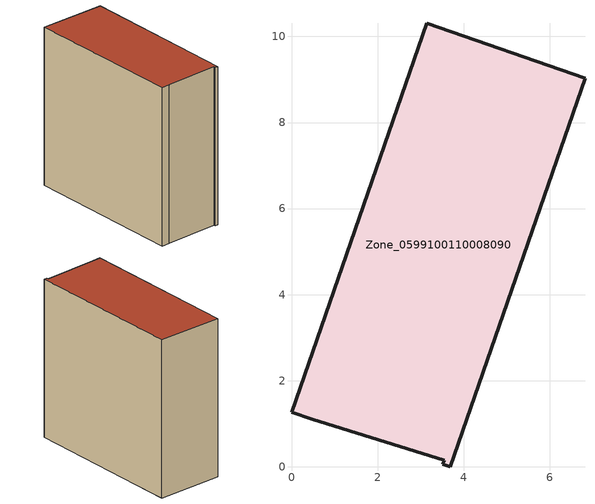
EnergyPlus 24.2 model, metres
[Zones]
Zone_0599100110008090
 floor ground (C_G): 3.68,0 3.52,0.06 3.55,0.15 0.49,1.11 0,1.26 3.14,10.31 6.82,9.03 z0
 wall outside (C_F): 3.68,0 6.82,9.03 3.14,10.31 0,1.26 0.49,1.11 3.55,0.15 3.52,0.06 3.68,0 z0:9.33
 roof outside (C_R): 3.52,0.06 3.68,0 6.82,9.03 3.14,10.31 0,1.26 0.49,1.11 3.55,0.15 z9.33
[BUILDING]
Pand.0599100110008090: North Axis=0; Terrain=City; Loads Convergence Tolerance Value=0.04; Temperature Convergence Tolerance Value=0.4; Solar Distribution=FullExterior; Maximum Number of Warmup Days=25; Minimum Number of Warmup Days=1
[Site:Location]
Rotterdam.The.Hague.AP_ZH_NLD Design_Conditions: Latitude=51.96; Longitude=4.45; Time Zone=1; Elevation=-4.5
[SITE:GROUNDTEMPERATURE:BUILDINGSURFACE]
18, 18, 18, 18, 18, 18, 18, 18, 18, 18, 18, 18
[MATERIAL] Thermal Absorptance=0.9; Solar Absorptance=0.7; Visible Absorptance=0.7
Name | Roughness | Thickness | Conductivity | Density | Specific Heat
G.TI.2015-2018 | MediumSmooth | 0.15 | 0.0428571 | 540 | 1210
F.TI.2015-2018 | Rough | 0.3 | 0.0666667 | 1920 | 840
R.TI.2015-2018 | MediumRough | 0.2 | 0.0333333 | 1500 | 1000
[CONSTRUCTION]
C_G: G.TI.2015-2018
C_F: F.TI.2015-2018
C_R: R.TI.2015-2018
[ZONE]
Zone_0599100110008090: Type=1; Multiplier=1; Ceiling Height=Autocalculate; Volume=Autocalculate; Floor Area=autocalculate; Part of Total Floor Area=Yes
[ZONEINFILTRATION:DESIGNFLOWRATE]
Infil_Zone_0599100110008090: Zone or ZoneList or Space or SpaceList=Zone_0599100110008090; Schedule=AlwaysOn; Design Flow Rate Calculation Method=Flow/Area; Flow Rate per Floor Area=0.0015; Constant Term Coefficient=1; Temperature Term Coefficient=0; Velocity Term Coefficient=0; Velocity Squared Term Coefficient=0
[HVACTEMPLATE:ZONE:IDEALLOADSAIRSYSTEM]
Zone_0599100110008090: Maximum Heating Supply Air Temperature=50; Minimum Cooling Supply Air Temperature=13; Maximum Heating Supply Air Humidity Ratio=0.0156; Minimum Cooling Supply Air Humidity Ratio=0.0077; Heating Limit=NoLimit; Cooling Limit=NoLimit; Dehumidification Control Type=ConstantSensibleHeatRatio; Cooling Sensible Heat Ratio=0.7; Dehumidification Setpoint=60; Humidification Control Type=None; Humidification Setpoint=30; Outdoor Air Method=None; Outdoor Air Flow Rate per Person=0.00944; Outdoor Air Flow Rate per Zone Floor Area=0; Outdoor Air Flow Rate per Zone=0; Demand Controlled Ventilation Type=None; Outdoor Air Economizer Type=NoEconomizer; Heat Recovery Type=None; Sensible Heat Recovery Effectiveness=0.7; Latent Heat Recovery Effectiveness=0.65
[ZONECONTROL:THERMOSTAT]
ThermostatControl_Zone_0599100110008090: Zone or ZoneList=Zone_0599100110008090; Control Type Schedule=DualSetpointControlType; Control 1=Thermostat_Zone_0599100110008090; Temperature Difference Between Cutout And Setpoint=0
[THERMOSTATSETPOINT:DUALSETPOINT]
Thermostat_Zone_0599100110008090: Heating Setpoint Temperature Schedule=HeatingSetpoint_Zone_0599100110008090; Cooling Setpoint Temperature Schedule=CoolingSetpoint_Zone_0599100110008090
[SCHEDULE:COMPACT]
HeatingSetpoint_Zone_0599100110008090: Through: 12/31, For: AllDays, Until: 24:00, 21
CoolingSetpoint_Zone_0599100110008090: Through: 12/31, For: AllDays, Until: 24:00, 24
DualSetpointControlType: Through: 12/31, For: AllDays, Until: 24:00, 4
AlwaysOn: Through: 12/31, For: AllDays, Until: 24:00, 1
